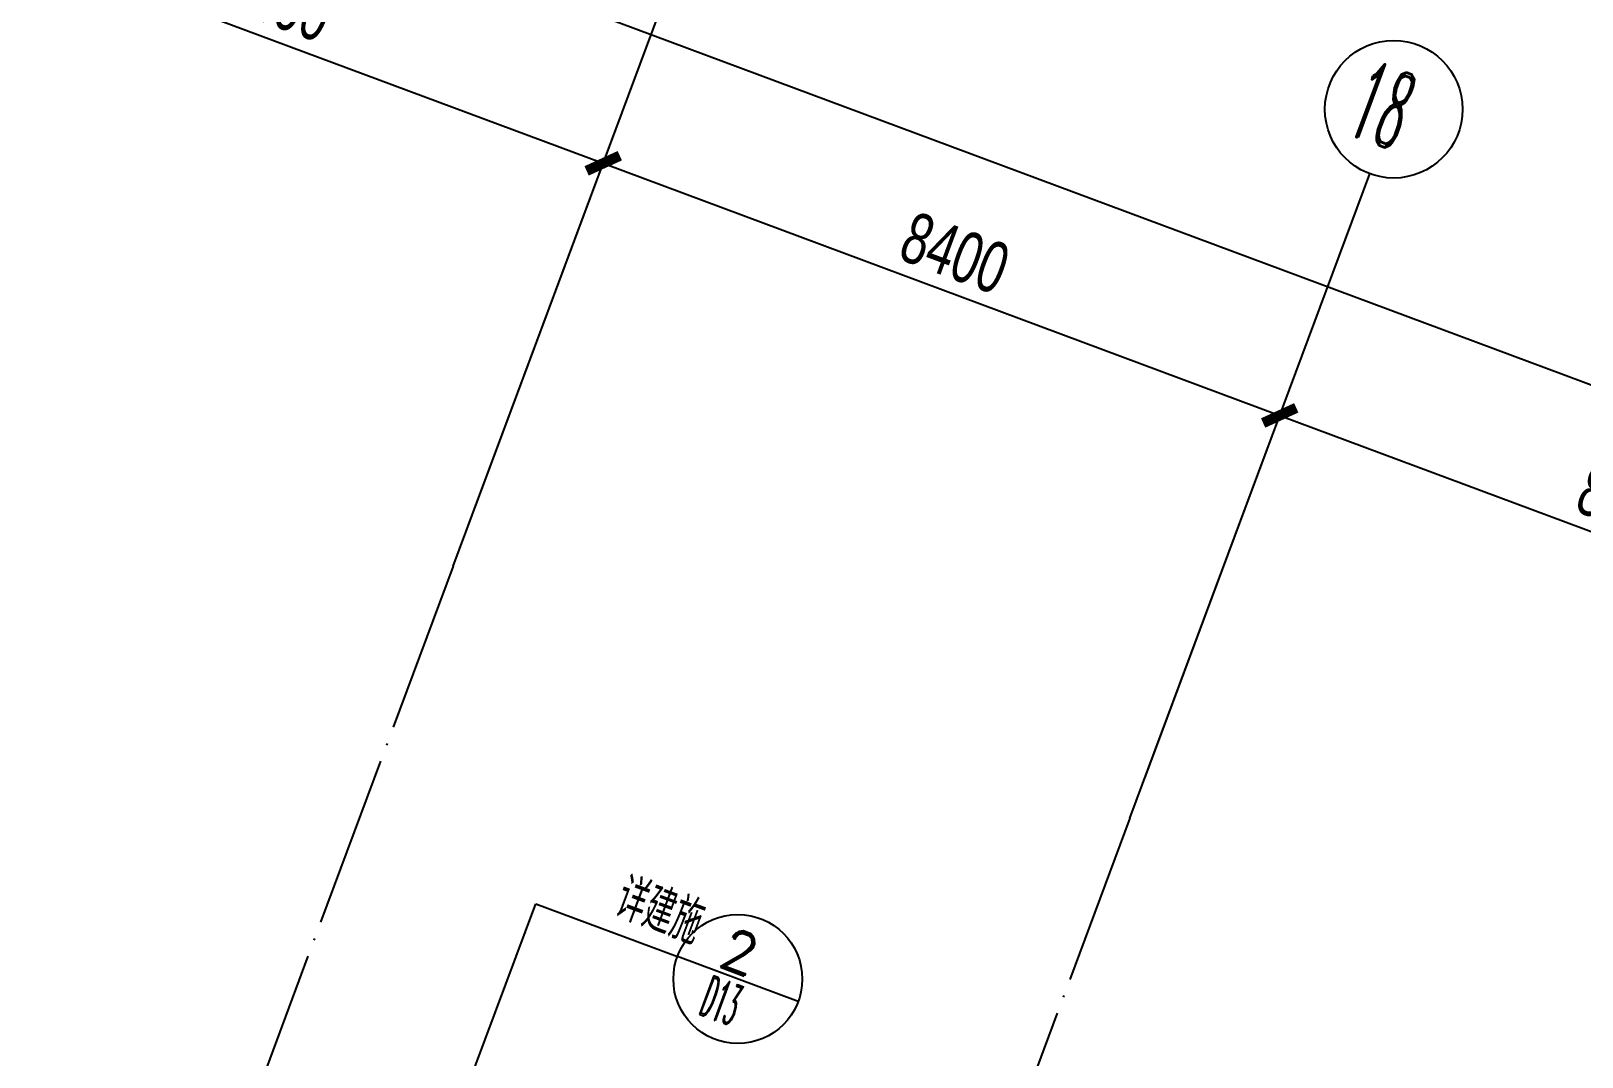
# Model space of a CAD drawing. Header units: millimetres. Extents: x 600121811 to 600690586, y 3472921280 to 3473279938.
# Drawn here: x 600388848 to 600406894, y 3473159990 to 3473171922 of the extents above; entities that cross this region are included whole.
import ezdxf
from ezdxf.enums import TextEntityAlignment as Align

# ---------------------------------------------------------------- set-up
doc = ezdxf.new("R2010")
doc.units = ezdxf.units.MM
doc.header["$LTSCALE"] = 1000
doc.linetypes.add('AX-MALL-GIRD-200$0$DOTE', pattern=[2.4200000000000004, 2, -0.2, 0.02, -0.2])
doc.layers.get('0').update_dxf_attribs({"linetype": 'CONTINUOUS'})
for name, color, linetype in [('AX-MALL-DIM-PGJ$0$A-Anno-Note', 241, 'CONTINUOUS'), ('AX-MALL-DIM-PGJ$0$DIM_IDEN', 3, 'CONTINUOUS'), ('AX-MALL-GIRD-200$0$A-Grid', 222, 'AX-MALL-GIRD-200$0$DOTE'), ('AX-MALL-GIRD-200$0$A-Grid-Iden', 11, 'CONTINUOUS'), ('AX-MALL-GJ-200$0$A-Anno-Note', 241, 'CONTINUOUS'), ('AX-MALL-WALL-GJ$0$A-SEE', 254, 'CONTINUOUS'), ('AXIS_TEXT', 7, 'CONTINUOUS')]:
    doc.layers.add(name, color=color, linetype=linetype)
doc.styles.add('AX-MALL-DIM-PGJ$0$_TCH_DIM', font='zy_en.shx', dxfattribs={"width": 0.7, "bigfont": 'zy_cn.shx'})
doc.styles.add('AX-MALL-DIM-PGJ$0$_TCH_LABEL', font='ROMAND.shx', dxfattribs={"width": 0.7, "height": 5, "bigfont": 'zy_cn.shx'})
doc.styles.add('AX-MALL-GIRD-200$0$_TCH_AXIS', font='ROMAND.shx', dxfattribs={"width": 0.7, "height": 5, "bigfont": 'zy_cn.shx'})
doc.styles.add('AX-MALL-GIRD-200$0$_TCH_DIM_T3', font='zy_en.shx', dxfattribs={"width": 0.7, "bigfont": 'zy_cn.shx'})
doc.styles.add('COMPLEX', font='COMPLEX')
doc.dimstyles.new('AX-MALL-GIRD-200$0$_TCH_ARCH&&200', dxfattribs={"dimtxt": 595, "dimasz": 300, "dimexe": 500, "dimexo": 500, "dimgap": 152.5, "dimtad": 1, "dimdec": 0, "dimzin": 0, "dimdsep": 46, "dimtxsty": 'AX-MALL-GIRD-200$0$_TCH_DIM_T3', "dimblk": 'AX-MALL-GIRD-200$0$_ArchTick', "dimcen": 0.09, "dimclrt": 7, "dimazin": 2, "dimtfac": 1, "dimtdec": 0, "dimtix": 1, "dimtmove": 2, "dimatfit": 3, "dimfxl": 500, "dimtolj": 1, "dimtzin": 0, "dimarcsym": 0})

# ---------------------------------------------------------------- blocks, each defined once
blk = doc.blocks.new('_AXISO')
blk.add_circle((0, 0), 0.5)
at = {"layer": 'AXIS_TEXT', "style": 'COMPLEX', "width": 1.041666666666667}
blk.add_attdef('A', text='', height=0.56, dxfattribs=at).set_placement((-0.25, -0.28), (0.25, -0.28), align=Align.FIT)
blk = doc.blocks.new('AX-MALL-GIRD-200$0$_ArchTick')
at = {"color": 0, "linetype": 'ByBlock', "const_width": 0.4}
blk.add_lwpolyline([(-0.5, -0.5), (0.5, 0.5)], dxfattribs=at)
blk = doc.blocks.new('*D117')
at = {"layer": 'AX-MALL-GIRD-200$0$A-Grid-Iden', "color": 0, "lineweight": -2, "transparency": 16777216}
for p, q in [((600267989.9262162, 3473213084.920611), (600270293.9389054, 3473219269.70238)), ((600270119.3924896, 3473218801.158306), (600595288.9794267, 3473097665.945708)), ((600593159.5131532, 3473091949.708013), (600595463.5258425, 3473098134.489782))]:
    blk.add_line(p, q, dxfattribs=at)
at = {"layer": 'AX-MALL-GIRD-200$0$A-Grid-Iden', "color": 0, "lineweight": -2, "transparency": 16777216, "xscale": 300, "yscale": 300, "zscale": 300}
for p, rotation in [((600270119.3924896, 3473218801.158306), 159.568161308997), ((600595288.9794267, 3473097665.945708), 339.568161308997)]:
    blk.add_blockref('AX-MALL-GIRD-200$0$_ArchTick', p, dxfattribs=dict(at, rotation=rotation))
at = {"layer": 'AX-MALL-GIRD-200$0$A-Grid-Iden', "color": 7, "transparency": 16777216, "insert": (600432861.2777324, 3473158655.241673), "char_height": 595, "attachment_point": 5, "rotation": 339.56816132295063, "style": 'AX-MALL-GIRD-200$0$_TCH_DIM_T3'}
blk.add_mtext('\\A1;347000', dxfattribs=at)
blk = doc.blocks.new('*D133')
at = {"layer": 'AX-MALL-GIRD-200$0$A-Grid-Iden', "color": 0, "lineweight": -2, "transparency": 16777216}
for p, q in [((600386063.0327125, 3473169099.223817), (600387808.4968708, 3473173784.66455)), ((600387633.950455, 3473173316.120477), (600395505.4908874, 3473170383.740691)), ((600393934.5731447, 3473166166.84403), (600395680.0373032, 3473170852.284764))]:
    blk.add_line(p, q, dxfattribs=at)
at = {"layer": 'AX-MALL-GIRD-200$0$A-Grid-Iden', "color": 0, "lineweight": -2, "transparency": 16777216, "xscale": 300, "yscale": 300, "zscale": 300}
for p, rotation in [((600387633.950455, 3473173316.120477), 159.5681613089271), ((600395505.4908874, 3473170383.740691), 339.5681613089271)]:
    blk.add_blockref('AX-MALL-GIRD-200$0$_ArchTick', p, dxfattribs=dict(at, rotation=rotation))
at = {"layer": 'AX-MALL-GIRD-200$0$A-Grid-Iden', "color": 7, "transparency": 16777216, "insert": (600391726.8124452, 3473172271.62025), "char_height": 595, "attachment_point": 5, "rotation": 339.56816132295063, "style": 'AX-MALL-GIRD-200$0$_TCH_DIM_T3'}
blk.add_mtext('\\A1;8400', dxfattribs=at)
blk = doc.blocks.new('*D134')
at = {"layer": 'AX-MALL-GIRD-200$0$A-Grid-Iden', "color": 0, "lineweight": -2, "transparency": 16777216}
for p, q in [((600393934.5731448, 3473166166.84403), (600395680.0373033, 3473170852.284765)), ((600395505.4908875, 3473170383.740691), (600403377.0313202, 3473167451.360905)), ((600401806.1135775, 3473163234.464244), (600403551.577736, 3473167919.904979))]:
    blk.add_line(p, q, dxfattribs=at)
at = {"layer": 'AX-MALL-GIRD-200$0$A-Grid-Iden', "color": 0, "lineweight": -2, "transparency": 16777216, "xscale": 300, "yscale": 300, "zscale": 300}
for p, rotation in [((600395505.4908875, 3473170383.740691), 159.5681613094948), ((600403377.0313202, 3473167451.360905), 339.5681613094948)]:
    blk.add_blockref('AX-MALL-GIRD-200$0$_ArchTick', p, dxfattribs=dict(at, rotation=rotation))
at = {"layer": 'AX-MALL-GIRD-200$0$A-Grid-Iden', "color": 7, "transparency": 16777216, "insert": (600399598.3528777, 3473169339.240464), "char_height": 595, "attachment_point": 5, "rotation": 339.5681613017562, "style": 'AX-MALL-GIRD-200$0$_TCH_DIM_T3'}
blk.add_mtext('\\A1;8400', dxfattribs=at)
blk = doc.blocks.new('*D135')
at = {"layer": 'AX-MALL-GIRD-200$0$A-Grid-Iden', "color": 0, "lineweight": -2, "transparency": 16777216}
for p, q in [((600401806.1135774, 3473163234.464245), (600403551.5777359, 3473167919.904979)), ((600403377.0313201, 3473167451.360905), (600411248.5717535, 3473164518.981119)), ((600409677.6540105, 3473160302.084458), (600411423.1181693, 3473164987.525192))]:
    blk.add_line(p, q, dxfattribs=at)
at = {"layer": 'AX-MALL-GIRD-200$0$A-Grid-Iden', "color": 0, "lineweight": -2, "transparency": 16777216, "xscale": 300, "yscale": 300, "zscale": 300}
for p, rotation in [((600403377.0313201, 3473167451.360905), 159.5681613081501), ((600411248.5717535, 3473164518.981119), 339.5681613081501)]:
    blk.add_blockref('AX-MALL-GIRD-200$0$_ArchTick', p, dxfattribs=dict(at, rotation=rotation))
at = {"layer": 'AX-MALL-GIRD-200$0$A-Grid-Iden', "color": 7, "transparency": 16777216, "insert": (600407469.893311, 3473166406.860678), "char_height": 595, "attachment_point": 5, "rotation": 339.56816132295063, "style": 'AX-MALL-GIRD-200$0$_TCH_DIM_T3'}
blk.add_mtext('\\A1;8400', dxfattribs=at)
blk = doc.blocks.new('AX-MALL-DIM-PGJ')
at = {"layer": 'AX-MALL-DIM-PGJ$0$DIM_IDEN'}
for p, q in [((600391133.6923258, 3473152146.157996), (600394719.8854141, 3473161772.763688)), ((600394719.8854141, 3473161772.763688), (600396368.6702878, 3473161158.542942)), ((600397774.3025081, 3473160634.903694), (600396368.6702878, 3473161158.542942))]:
    blk.add_line(p, q, dxfattribs=at)
blk.add_circle((600397071.486398, 3473160896.723318), 750, dxfattribs=at)
at = {"layer": 'AX-MALL-DIM-PGJ$0$A-Anno-Note', "style": 'AX-MALL-DIM-PGJ$0$_TCH_DIM', "width": 0.7}
blk.add_text('详建施', height=506.3829787234042, rotation=339.5681613088448, dxfattribs=at).set_placement((600395605.0352223, 3473161633.050128))
at = {"layer": 'AX-MALL-DIM-PGJ$0$A-Anno-Note', "style": 'AX-MALL-DIM-PGJ$0$_TCH_LABEL'}
for s, width, p, p2 in [('2', 1.312500000214866, (600396809.6844435, 3473161058.679289), (600397205.7136822, 3473160911.146777)), ('D13', 0.430327868922907, (600396598.923712, 3473160492.923234), (600396994.9529507, 3473160345.390722))]:
    blk.add_text(s, height=482.9906831399546, rotation=339.5681613000222, dxfattribs=dict(at, width=width)).set_placement(p, p2, align=Align.FIT)
blk = doc.blocks.new('AX-MALL-GIRD-200')
at = {"layer": 'AX-MALL-GIRD-200$0$A-Grid'}
for p, q in [((600393760.0267293, 3473165698.299957), (600355030.4877801, 3473061734.572876)), ((600401631.5671628, 3473162765.920172), (600362902.028213, 3473058802.19309))]:
    blk.add_line(p, q, dxfattribs=at)
at = {"layer": 'AX-MALL-GIRD-200$0$A-Grid-Iden'}
for p, q in [((600393760.0267291, 3473165698.299957), (600396552.7693826, 3473173195.005131)), ((600401631.567162, 3473162765.920171), (600404424.3098155, 3473170262.625345))]:
    blk.add_line(p, q, dxfattribs=at)
ref = blk.add_blockref('_AXISO', (600404703.5840809, 3473171012.295863), dxfattribs=dict(at, xscale=1600, yscale=1600, zscale=1600))
ref.add_attrib('A', '18', dxfattribs={"height": 905.0966799187808, "rotation": 339.5681613156389, "style": 'AX-MALL-GIRD-200$0$_TCH_AXIS', "width": 0.5249999999688262}).set_placement((600404121.5250144, 3473170746.199559), (600404715.2337737, 3473170525.025625), align=Align.FIT)
for base, p1, p2, angle, picture, middle, turn in [((600595288.9794267, 3473097665.945708), (600267815.3798003, 3473212616.376537), (600592984.9667375, 3473091481.163939), 339.568161308997, '*D117', (600432861.2777324, 3473158655.241673), 339.5681613229506), ((600395505.4908874, 3473170383.740691), (600385888.4862964, 3473168630.679743), (600393760.0267289, 3473165698.299957), 339.56816130892713, '*D133', (600391726.8124452, 3473172271.62025), 339.5681613229506), ((600403377.0313202, 3473167451.360905), (600393760.0267289, 3473165698.299957), (600401631.5671616, 3473162765.920171), 339.5681613094948, '*D134', (600399598.3528777, 3473169339.240464), 339.5681613017562), ((600411248.5717535, 3473164518.981119), (600401631.5671614, 3473162765.920171), (600409503.1075948, 3473159833.540385), 339.56816131119797, '*D135', (600407469.893311, 3473166406.860678), 339.5681613229506)]:
    dim = blk.add_linear_dim(base=base, p1=p1, p2=p2, angle=angle, dimstyle='AX-MALL-GIRD-200$0$_TCH_ARCH&&200', override={"dimgap": 0}, dxfattribs=at)
    dim.commit()
    dim.dimension.update_dxf_attribs({"geometry": picture, "text_midpoint": middle, "dimtype": 129, "text_rotation": turn})
blk = doc.blocks.new('AX-MALL-WALL-GJ')
at = {"layer": 'AX-MALL-WALL-GJ$0$A-SEE'}
blk.add_blockref('AX-MALL-GIRD-200', (0, 0), dxfattribs=at)

msp = doc.modelspace()

# ---------------------------------------------------------------- block references
at = {"layer": 'AX-MALL-GJ-200$0$A-Anno-Note'}
for name in ['AX-MALL-WALL-GJ', 'AX-MALL-DIM-PGJ']:
    msp.add_blockref(name, (0, 0), dxfattribs=at)

doc.saveas('drawing.dxf')
